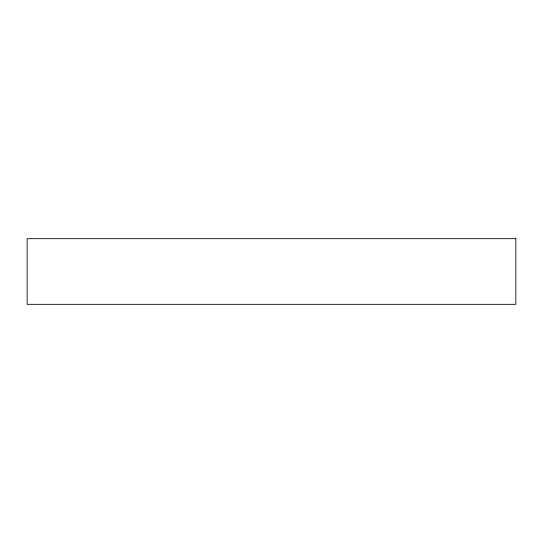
<?xml version="1.0" encoding="UTF-8"?>
<svg xmlns="http://www.w3.org/2000/svg" width="543" height="543" viewBox="0 0 543 543"><rect width="100%" height="100%" fill="white"/><g stroke="black" fill="none" stroke-linecap="round" stroke-linejoin="round"><path stroke-width="0.81" d="M515.85 238.676L27.15 238.676L27.15 304.324L515.85 304.324L515.85 238.676"/></g></svg>
